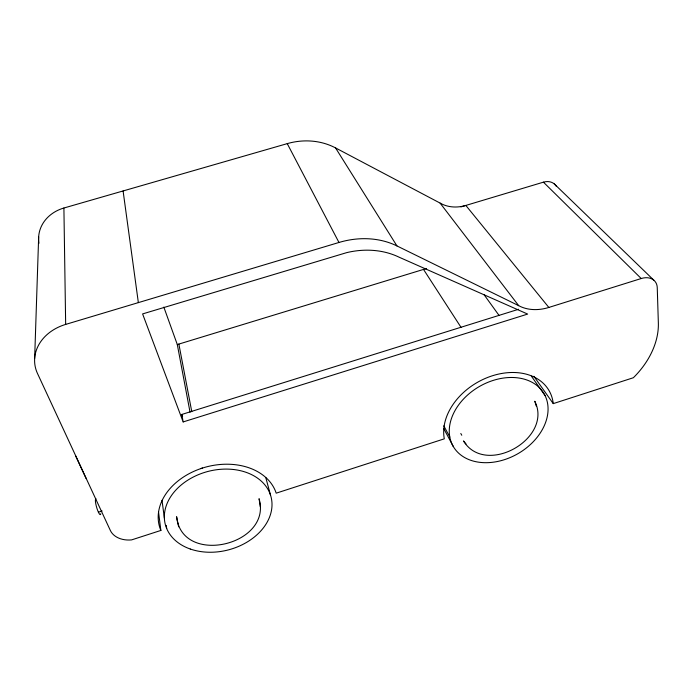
<?xml version="1.0" encoding="UTF-8"?>
<svg xmlns="http://www.w3.org/2000/svg" width="693" height="693" viewBox="0 0 693 693"><rect width="100%" height="100%" fill="white"/><g stroke="black" fill="none" stroke-linecap="round" stroke-linejoin="round"><path stroke-width="1.04" d="M34.65 358.558L38.661 236.859M160.863 530.44L131.618 539.89A21.977 16.147 -10.3 0 1 110.378 530.526L37.231 372.921A45.972 37.396 -3.6 0 1 65.662 324.411L63.903 208.021L287.249 143.633A64.553 57.952 -26.5 0 1 335.551 147.912L440.098 203.092A36.755 31.15 -41.8 0 0 465.835 205.431L548.847 307.441L641.216 278.525A17.212 12.613 -39.8 0 1 657.25 287.63L658.35 322.947A75.442 55.596 -36.2 0 1 633.376 377.728L553.248 403.621A58.342 43.035 -30.1 0 0 492.056 375.875A58.342 43.035 -30.1 0 0 444.3 438.834L276.195 493.165A60.707 45.045 -14.7 0 0 202.191 468.139A60.707 45.045 -14.7 0 0 160.863 530.44L158.576 512.274M200.675 468.624L202.538 468.026M98.389 512.179L102.122 510.984M183.151 421.933L527.659 314.076L399.177 257.224A77.85 64.328 -26 0 0 346.656 252.642L142.602 313.92L183.151 421.933L181.835 414.44L518.598 309.269M190.055 412.248L177.304 344.56L426.576 268.486M65.662 324.411L338.964 242.472A78.404 65.246 -26.2 0 1 396.95 245.928L518.693 305.665A44.404 34.65 -38.3 0 0 548.847 307.441M460.906 206.912L543.425 182.164A14.336 11.521 -43 0 1 556.254 186.2M554.296 183.914L653.776 280.145M543.425 182.164L641.216 278.525M466.034 443.962L463.496 440.947C485.559 476.949 553.257 438.539 534.805 401.23L536.217 405.994M440.098 203.092L518.693 305.665M483.957 294.534L499.047 315.428M533.879 376.273L553.248 403.621M531.384 376.16L545.036 395.53A52.503 38.721 -30.1 0 1 490.22 462.526A52.503 38.721 -30.1 0 1 460.741 402.191A52.503 38.721 -30.1 0 1 545.036 395.53M423.518 269.421L461.105 327.468M178.638 526.827L176.602 516.683C181.8 566.597 272.678 545.218 259.061 498.7L260.308 506.791M335.551 147.912L396.95 245.928M460.802 433.497L461.772 435.256M443.797 425.823L449.809 437.049M443.823 428.724L453.352 446.595M287.249 143.633L338.964 242.472M75.45 455.509L86.157 478.568M181.835 414.44L182.588 416.458M163.834 307.112L177.304 344.56M265.774 477.546L270.487 495.01M178.863 344.083L191.788 411.711M123.094 190.956L138.357 302.616M166.277 525.398L166.692 528.551M162.015 500.355L164.371 518.13M38.99 243.252A37.569 32.649 2.8 0 1 63.903 208.021M100.771 513.712A8.221 1.568 74.1 0 1 96.994 508.532A8.221 1.568 74.1 0 1 96.006 498.847M190.28 549.021A54.634 40.532 -14.7 0 0 272.002 505.414A54.634 40.532 -14.7 0 0 192.247 477.572A54.634 40.532 -14.7 0 0 190.28 549.021"/></g></svg>
